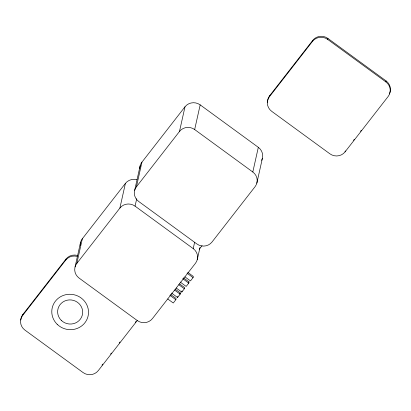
<?xml version="1.0" encoding="UTF-8"?>
<svg xmlns="http://www.w3.org/2000/svg" width="411" height="411" viewBox="0 0 411 411"><rect width="100%" height="100%" fill="white"/><g stroke="black" fill="none" stroke-linecap="round" stroke-linejoin="round"><path stroke-width="0.62" d="M137.397 320.339L98.26 370.635A10.871 10.439 12.6 0 1 83.079 372.566L24.932 330.105A10.871 10.439 12.6 0 1 22.672 315.437L22.888 314.451L65.94 259.12A10.871 10.439 12.6 0 1 77.453 255.431M22.672 315.437L65.719 260.106L65.94 259.12M75.069 266.909L80.582 242.238M194.588 242.444L193.206 248.609A10.871 10.439 12.6 0 1 195.472 263.276L152.424 318.607A10.871 10.439 12.6 0 1 137.243 320.539L79.097 278.077A10.871 10.439 12.6 0 1 76.831 263.405L82.344 238.74L125.396 183.409A10.871 10.439 12.6 0 1 136.909 179.715M76.831 263.405L119.884 208.079L125.396 183.409M134.669 190.303L140.182 165.638M258.324 147.338L252.811 172.004A10.871 10.439 12.6 0 1 255.072 186.671L212.025 242.002A10.871 10.439 12.6 0 1 196.843 243.934L138.697 201.472A10.871 10.439 12.6 0 1 136.431 186.805L141.949 162.134L184.996 106.803A10.871 10.439 12.6 0 1 200.178 104.877L258.324 147.338A10.871 10.439 12.6 0 1 261.617 160.388M193.206 248.609L135.06 206.147L136.714 198.749M136.431 186.805L179.484 131.474L184.996 106.803M252.811 172.004L194.665 129.542L200.178 104.877M167.734 298.967L173.272 303.01L175.857 299.691L176.119 298.504L170.58 294.461M171.531 293.084L177.573 297.492L177.835 296.31M177.573 297.492L180.157 294.173L180.419 292.992L175.384 289.313M176.247 288.054L181.785 292.098L182.047 290.916M181.785 292.098L184.364 288.779L184.631 287.597L179.597 283.919M180.136 282.023L186.183 286.436L188.762 283.112L189.029 281.931L183.491 277.887M184.94 276.88L190.483 280.924L193.062 277.605L193.329 276.423L187.791 272.375M197.234 259.773L199.993 247.443M386.068 80.895L385.847 81.881A10.871 10.439 12.6 0 1 388.112 96.549L345.06 151.88A10.871 10.439 12.6 0 1 329.879 153.806L271.733 111.35A10.871 10.439 12.6 0 1 269.472 96.677L269.693 95.691L312.74 40.365A10.871 10.439 12.6 0 1 327.921 38.434L386.068 80.895A10.871 10.439 12.6 0 1 389.361 93.944M256.839 183.172L262.352 158.502M269.472 96.677L312.519 41.352L312.74 40.365M385.847 81.881L327.701 39.42L327.921 38.434M345.06 151.88L345.281 150.894M102.005 365.122L102.786 364.115M110.61 354.056L111.396 353.049M119.221 342.99L120.007 341.983M135.27 322.368L136.051 321.361M199.278 249.241L202.037 245.696M179.684 293.937L180.419 292.992M188.289 282.881L189.029 281.931M353.501 140.331L354.282 139.324M360.545 131.273L361.326 130.266M187.02 273.192L193.062 277.605M182.72 278.704L188.762 283.112M178.826 284.736L184.364 288.779M174.618 290.13L180.157 294.173M169.81 295.278L175.857 299.691M179.484 131.474A10.871 10.439 12.6 0 1 194.665 129.542M139.827 168.793A10.871 10.439 12.6 0 1 141.949 162.134M65.719 260.106A10.871 10.439 12.6 0 1 77.232 256.418M20.776 320.03A10.871 10.439 12.6 0 1 22.888 314.451M312.519 41.352A10.871 10.439 12.6 0 1 327.701 39.42M267.571 102.349A10.871 10.439 12.6 0 1 269.693 95.691M119.884 208.079A10.871 10.439 12.6 0 1 135.06 206.147M80.227 245.393A10.871 10.439 12.6 0 1 82.344 238.74M57.18 324.3A18.403 17.673 12.6 0 0 87.897 316.83A18.403 17.673 12.6 0 0 65.37 294.8A18.403 17.673 12.6 0 0 57.18 324.3M61.301 320.38A12.556 12.058 12.6 0 0 82.257 315.288A12.556 12.058 12.6 0 0 66.89 300.261A12.556 12.058 12.6 0 0 61.301 320.38"/></g></svg>
